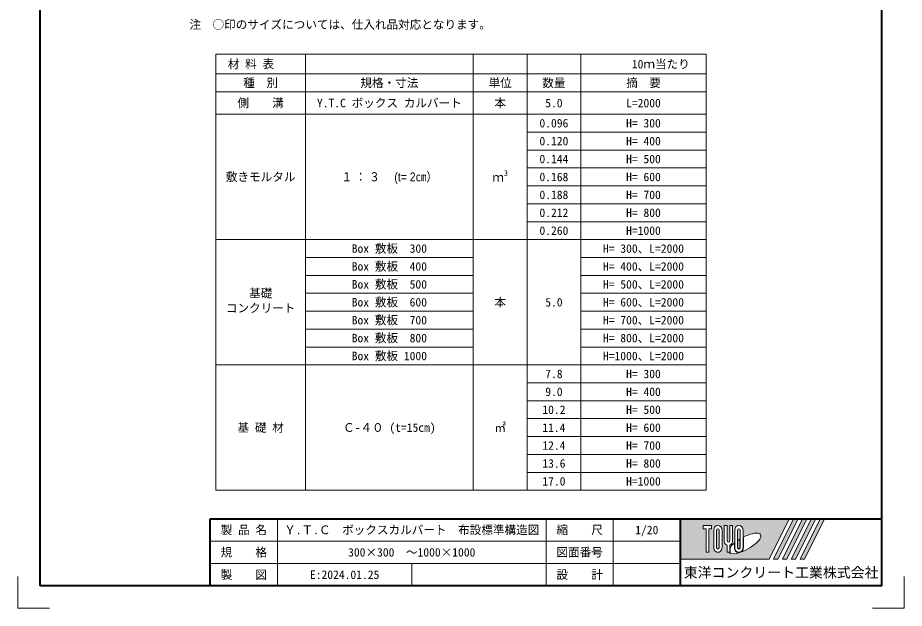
# Model space of a CAD drawing. Units: millimetres at full size; details may follow other scales. Extents: x 131935 to 135895, y 49480 to 55368.
# Drawn here: x 131935 to 135895, y 49480 to 52118 of the extents above; entities that cross this region are included whole.
import ezdxf
from ezdxf.enums import TextEntityAlignment as Align

# ---------------------------------------------------------------- set-up
doc = ezdxf.new("R2010")
doc.units = ezdxf.units.MM
doc.header["$LTSCALE"] = 30
doc.layers.add('0_2', color=7, linetype='Continuous')
for name, color, linetype, lineweight in [('Defpoints_3', 8, 'Continuous', 0), ('図枠', 7, 'Continuous', 5), ('寸法・材料表', 7, 'Continuous', 13), ('補助線', 7, 'Continuous', 13)]:
    doc.layers.add(name, color=color, linetype=linetype, lineweight=lineweight)
doc.styles.add('ＭＳ ゴシック', font='')
doc.styles.add('ＭＳ Ｐゴシック', font='')
doc.styles.get('ＭＳ ゴシック').set_extended_font_data('MS Gothic')
doc.styles.get('ＭＳ Ｐゴシック').set_extended_font_data('MS PGothic')

msp = doc.modelspace()

# ---------------------------------------------------------------- hatches: boundary and pattern name
at = {"layer": '図枠'}
h = msp.add_hatch(color=256, dxfattribs=at)
h.paths.add_polyline_path([(134895.08, 49879.62), (134895.08, 49699.62), (135291.08, 49699.62), (135381.08, 49879.62)])
edge = h.paths.add_edge_path(flags=16)
edge.add_ellipse((135182.59, 49768.82), major_axis=(70.52378, 39.47493), ratio=0.34714733547206955, start_angle=-144.31121600981828, end_angle=72.18990336619157, ccw=False)
edge.add_ellipse((135156.48, 49751.78), major_axis=(-0, 24), ratio=0.8463541666666666, start_angle=-160.7034562856311, end_angle=-90.00000000008973)
edge.add_line((135176.79, 49751.78), (135176.79, 49797.53))
edge = h.paths.add_edge_path(flags=16)
edge.add_ellipse((135156.48, 49827.47), major_axis=(-0, 22.15385), ratio=0.8463541725441261, start_angle=-89.9999999999776, end_angle=90.00000000002217, ccw=False)
edge.add_line((135175.23, 49827.47), (135175.23, 49751.78))
edge.add_ellipse((135156.48, 49751.78), major_axis=(-0, 22.15385), ratio=0.8463541725441261, start_angle=90.00000000002223, end_angle=-89.9999999999776, ccw=False)
edge.add_line((135137.73, 49751.78), (135137.73, 49827.47))
edge = h.paths.add_edge_path(flags=16)
edge.add_line((135162.73, 49827.47), (135162.73, 49751.78))
edge.add_ellipse((135156.48, 49751.78), major_axis=(-0, 7.38462), ratio=0.8463542107476151, start_angle=90, end_angle=-90, ccw=False)
edge.add_line((135150.23, 49751.78), (135150.23, 49827.47))
edge.add_ellipse((135156.48, 49827.47), major_axis=(-0, 7.38462), ratio=0.8463542107476151, start_angle=-90, end_angle=90, ccw=False)
edge = h.paths.add_edge_path(flags=16)
edge.add_line((135161.17, 49788.78), (135161.17, 49751.78))
edge.add_ellipse((135156.48, 49751.78), major_axis=(-0, 5.53846), ratio=0.8463540961371586, start_angle=90, end_angle=-90, ccw=False)
edge.add_line((135151.79, 49751.78), (135151.79, 49782.72))
edge.add_ellipse((135182.59, 49768.82), major_axis=(70.52378, 39.47493), ratio=0.3471473354720695, start_angle=107.791741714215, end_angle=126.4713187137225, ccw=False)
edge = h.paths.add_edge_path(flags=16)
edge.add_line((135128.35, 49849.62), (135128.35, 49781.78))
edge.add_ellipse((135109.6, 49781.78), major_axis=(-0, 22.15385), ratio=0.8463541725441261, start_angle=-163.34116638245314, end_angle=-90.00000000002245, ccw=False)
edge.add_line((135115.85, 49760.89), (135115.85, 49729.62))
edge.add_line((135115.85, 49729.62), (135103.35, 49729.62))
edge.add_line((135103.35, 49729.62), (135103.35, 49760.89))
edge.add_ellipse((135109.6, 49781.78), major_axis=(-0, 22.15385), ratio=0.8463541725441261, start_angle=90.00000000002223, end_angle=163.3411663824531, ccw=False)
edge.add_line((135090.85, 49781.78), (135090.85, 49849.62))
edge.add_line((135090.85, 49849.62), (135103.35, 49849.62))
edge.add_line((135103.35, 49849.62), (135103.35, 49781.78))
edge.add_ellipse((135109.6, 49781.78), major_axis=(-0, 7.38462), ratio=0.8463542107476151, start_angle=89.99999999999999, end_angle=-90.00000000000001)
edge.add_line((135115.85, 49781.78), (135115.85, 49849.62))
edge.add_line((135115.85, 49849.62), (135128.35, 49849.62))
edge = h.paths.add_edge_path(flags=16)
edge.add_line((135136.17, 49770.88), (135136.17, 49751.78))
edge.add_ellipse((135156.48, 49751.78), major_axis=(-0, 24), ratio=0.8463541666666666, start_angle=90.00000000002053, end_angle=-171.54427005144976)
edge.add_ellipse((135182.59, 49768.82), major_axis=(70.52378, 39.47493), ratio=0.34714733547206955, start_angle=-178.64953572471336, end_angle=-148.29244213021752, ccw=False)
edge.add_line((135113.16, 49727.78), (135117.42, 49727.78))
edge.add_line((135117.42, 49727.78), (135117.42, 49751.18))
edge.add_ellipse((135182.59, 49768.82), major_axis=(70.52378, 39.47493), ratio=0.34714733547206955, start_angle=148.21912047118707, end_angle=165.90812170313873, ccw=False)
edge = h.paths.add_edge_path(flags=16)
edge.add_ellipse((135062.73, 49827.47), major_axis=(-0, 22.15385), ratio=0.8463541725441261, start_angle=-89.9999999999776, end_angle=90.00000000002217, ccw=False)
edge.add_line((135081.48, 49827.47), (135081.48, 49751.78))
edge.add_ellipse((135062.73, 49751.78), major_axis=(-0, 22.15385), ratio=0.8463541725441261, start_angle=90.00000000002223, end_angle=-89.9999999999776, ccw=False)
edge.add_line((135043.98, 49751.78), (135043.98, 49827.47))
edge = h.paths.add_edge_path(flags=16)
edge.add_line((135068.98, 49827.47), (135068.98, 49751.78))
edge.add_ellipse((135062.73, 49751.78), major_axis=(-0, 7.38462), ratio=0.8463542107476151, start_angle=90, end_angle=-90, ccw=False)
edge.add_line((135056.48, 49751.78), (135056.48, 49827.47))
edge.add_ellipse((135062.73, 49827.47), major_axis=(-0, 7.38462), ratio=0.8463542107476151, start_angle=-90, end_angle=90, ccw=False)
h.paths.add_polyline_path([(135034.6, 49849.62), (135034.6, 49834.85), (135022.1, 49834.85), (135022.1, 49729.62), (135009.6, 49729.62), (135009.6, 49834.85), (134997.1, 49834.85), (134997.1, 49849.62)], flags=16)
for points in [[(135310.88, 49699.62), (135330.68, 49699.62), (135420.68, 49879.62), (135400.88, 49879.62)], [(135460.28, 49879.62), (135440.48, 49879.62), (135350.48, 49699.62), (135370.28, 49699.62)], [(135499.88, 49879.62), (135480.08, 49879.62), (135390.08, 49699.62), (135409.88, 49699.62)], [(135539.48, 49879.62), (135519.68, 49879.62), (135429.68, 49699.62), (135449.48, 49699.62)]]:
    msp.add_hatch(color=256, dxfattribs=at).paths.add_polyline_path(points)

# ---------------------------------------------------------------- linework, layer by layer
at = {"layer": 'Defpoints_3'}
for p, q in [((132820.08, 51954.84), (135010.08, 51954.84)), ((132820.08, 51954.84), (132820.08, 51866.84)), ((133220.08, 51954.84), (133220.08, 51866.84)), ((133970.08, 51954.84), (133970.08, 51866.84)), ((134210.08, 51954.84), (134210.08, 51866.84)), ((134450.08, 51954.84), (134450.08, 51866.84)), ((135010.08, 51954.84), (135010.08, 51866.84))]:
    msp.add_line(p, q, dxfattribs=at)
at = {"layer": '図枠', "lineweight": 40}
for p, q in [((132035.08, 49579.62), (132035.08, 55079.62)), ((135795.08, 49579.62), (135795.08, 55079.62)), ((132795.08, 49879.62), (135795.08, 49879.62)), ((132795.08, 49579.62), (132795.08, 49879.62)), ((134895.08, 49579.62), (134895.08, 49879.62)), ((135795.08, 49579.62), (132035.08, 49579.62))]:
    msp.add_line(p, q, dxfattribs=at)
at = {"layer": '図枠', "lineweight": 13}
for p, q in [((133095.08, 49579.62), (133095.08, 49879.62)), ((134295.08, 49579.62), (134295.08, 49879.62)), ((134595.08, 49579.62), (134595.08, 49879.62)), ((132795.08, 49779.62), (134895.08, 49779.62)), ((132795.08, 49679.62), (134895.08, 49679.62)), ((133695.31, 49579.62), (133695.31, 49679.62))]:
    msp.add_line(p, q, dxfattribs=at)
at = {"layer": '図枠'}
for p, q in [((134895.08, 49879.62), (135381.08, 49879.62)), ((135381.08, 49879.62), (135291.08, 49699.62)), ((135400.88, 49879.62), (135310.88, 49699.62)), ((135420.68, 49879.62), (135330.68, 49699.62)), ((135440.48, 49879.62), (135350.48, 49699.62)), ((135460.28, 49879.62), (135370.28, 49699.62)), ((135480.08, 49879.62), (135390.08, 49699.62)), ((135400.88, 49879.62), (135420.68, 49879.62)), ((135499.88, 49879.62), (135409.88, 49699.62)), ((135519.68, 49879.62), (135429.68, 49699.62)), ((135440.48, 49879.62), (135460.28, 49879.62)), ((135539.48, 49879.62), (135449.48, 49699.62)), ((135480.08, 49879.62), (135499.88, 49879.62)), ((135519.68, 49879.62), (135539.48, 49879.62)), ((134997.1, 49849.62), (134997.1, 49834.85)), ((134997.1, 49849.62), (135034.6, 49849.62)), ((135009.6, 49834.85), (134997.1, 49834.85)), ((135009.6, 49834.85), (135009.6, 49729.62)), ((135022.1, 49834.85), (135022.1, 49729.62)), ((135034.6, 49834.85), (135022.1, 49834.85)), ((135034.6, 49849.62), (135034.6, 49834.85)), ((135043.98, 49827.47), (135043.98, 49751.78)), ((135056.48, 49751.78), (135056.48, 49827.47)), ((135068.98, 49827.47), (135068.98, 49751.78)), ((135081.48, 49751.78), (135081.48, 49827.47)), ((135090.85, 49849.62), (135103.35, 49849.62)), ((135090.85, 49781.78), (135090.85, 49849.62)), ((135103.35, 49849.62), (135103.35, 49781.78)), ((135115.85, 49849.62), (135128.35, 49849.62)), ((135115.85, 49781.78), (135115.85, 49849.62)), ((135128.35, 49849.62), (135128.35, 49781.78)), ((135137.73, 49827.47), (135137.73, 49751.78)), ((135150.23, 49751.78), (135150.23, 49827.47)), ((135162.73, 49827.47), (135162.73, 49751.78)), ((135175.23, 49751.78), (135175.23, 49827.47)), ((135151.79, 49751.78), (135151.79, 49782.72)), ((135161.17, 49788.78), (135161.17, 49751.78)), ((135176.79, 49751.78), (135176.79, 49797.53)), ((135103.35, 49760.89), (135103.35, 49729.62)), ((135115.85, 49760.89), (135115.85, 49729.62)), ((135117.42, 49751.18), (135117.42, 49727.78)), ((135136.17, 49770.88), (135136.17, 49751.78)), ((134895.08, 49699.62), (135291.08, 49699.62)), ((135022.1, 49729.62), (135009.6, 49729.62)), ((135115.85, 49729.62), (135103.35, 49729.62)), ((135113.16, 49727.78), (135117.42, 49727.78)), ((135310.88, 49699.62), (135330.68, 49699.62)), ((135350.48, 49699.62), (135370.28, 49699.62)), ((135390.08, 49699.62), (135409.88, 49699.62)), ((135429.68, 49699.62), (135449.48, 49699.62))]:
    msp.add_line(p, q, dxfattribs=at)
for centre, major_axis, ratio, start_param, end_param in [((135062.73, 49827.47), (-0, 22.15385), 0.846354, 4.712388980385021, 7.853981633974811), ((135062.73, 49827.47), (-0, 7.38462), 0.846354, 4.71238898038469, 7.853981633974483), ((135156.48, 49827.47), (-0, 22.15385), 0.846354, 4.712388980385021, 7.853981633974811), ((135156.48, 49827.47), (-0, 7.38462), 0.846354, 4.71238898038469, 7.853981633974483), ((135182.59, 49768.82), (70.52378, 39.47493), 0.347147, 4.262185332381467, 7.742916281338607), ((135109.6, 49781.78), (-0, 22.15385), 0.846354, 1.5707963267952245, 2.8017557441361545), ((135109.6, 49781.78), (-0, 7.38462), 0.846354, 1.5707963267948963, 4.71238898038469), ((135109.6, 49781.78), (-0, 22.15385), 0.846354, 3.4814295630434318, 4.712388980384358), ((135182.59, 49768.82), (70.52378, 39.47493), 0.347147, 1.6817405097969116, 1.8219833196616206), ((135062.73, 49751.78), (-0, 22.15385), 0.846354, 1.5707963267952245, 4.712388980385021), ((135062.73, 49751.78), (-0, 7.38462), 0.846354, 1.5707963267948963, 4.71238898038469), ((135182.59, 49768.82), (70.52378, 39.47493), 0.347147, 2.081519664122484, 2.5155126073170058), ((135156.48, 49751.78), (-0, 24), 0.846354, 1.5707963267951999, 3.3154678663297004), ((135156.48, 49751.78), (-0, 22.15385), 0.846354, 1.5707963267952245, 4.712388980385021), ((135156.48, 49751.78), (-0, 7.38462), 0.846354, 1.5707963267948963, 4.71238898038469), ((135156.48, 49751.78), (-0, 5.53846), 0.846354, 1.5707963267948963, 4.71238898038469), ((135156.48, 49751.78), (-0, 24), 0.846354, 3.5338438000136665, 4.7123889803833645), ((135182.59, 49768.82), (70.52378, 39.47493), 0.347147, 3.209397509057236, 4.20044506328555)]:
    msp.add_ellipse(centre, major_axis=major_axis, ratio=ratio, start_param=start_param, end_param=end_param, dxfattribs=at)
at = {"layer": '寸法・材料表'}
for p, q in [((132820.08, 51866.84), (135010.08, 51866.84)), ((132820.08, 51866.84), (132820.08, 50006.84)), ((133220.08, 51866.84), (133220.08, 50006.84)), ((133970.08, 51866.84), (133970.08, 50006.84)), ((134210.08, 51866.84), (134210.08, 50006.84)), ((134450.08, 51866.84), (134450.08, 50006.84)), ((135010.08, 51866.84), (135010.08, 50006.84)), ((132820.08, 51786.84), (135010.08, 51786.84)), ((132820.08, 51686.84), (135010.08, 51686.84)), ((134210.08, 51606.84), (135010.08, 51606.84)), ((134210.08, 51526.84), (135010.08, 51526.84)), ((134210.08, 51446.84), (135010.08, 51446.84)), ((134210.08, 51366.84), (135010.08, 51366.84)), ((134210.08, 51286.84), (135010.08, 51286.84)), ((134210.08, 51206.84), (135010.08, 51206.84)), ((132820.08, 51126.84), (135010.08, 51126.84)), ((133220.08, 51046.84), (133970.08, 51046.84)), ((134450.08, 51046.84), (135010.08, 51046.84)), ((133220.08, 50966.84), (133970.08, 50966.84)), ((134450.08, 50966.84), (135010.08, 50966.84)), ((133220.08, 50886.84), (133970.08, 50886.84)), ((134450.08, 50886.84), (135010.08, 50886.84)), ((133220.08, 50806.84), (133970.08, 50806.84)), ((134450.08, 50806.84), (135010.08, 50806.84)), ((133220.08, 50726.84), (133970.08, 50726.84)), ((134450.08, 50726.84), (135010.08, 50726.84)), ((133220.08, 50646.84), (133970.08, 50646.84)), ((134450.08, 50646.84), (135010.08, 50646.84)), ((132820.08, 50566.84), (135010.08, 50566.84)), ((134210.08, 50486.84), (135010.08, 50486.84)), ((134210.08, 50406.84), (135010.08, 50406.84)), ((134210.08, 50326.84), (135010.08, 50326.84)), ((134210.08, 50246.84), (135010.08, 50246.84)), ((134210.08, 50166.84), (135010.08, 50166.84)), ((134210.08, 50086.84), (135010.08, 50086.84)), ((132820.08, 50006.84), (135010.08, 50006.84))]:
    msp.add_line(p, q, dxfattribs=at)
at = {"layer": '補助線'}
for p, q in [((131935.08, 49621.04), (131935.08, 49479.62)), ((135895.08, 49621.04), (135895.08, 49479.62)), ((131935.08, 49479.62), (132076.5, 49479.62)), ((135895.08, 49479.62), (135753.65, 49479.62))]:
    msp.add_line(p, q, dxfattribs=at)

# ---------------------------------------------------------------- texts
at = {"layer": '0_2', "style": 'ＭＳ ゴシック'}
msp.add_text('注  ○印のサイズについては、仕入れ品対応となります。', height=37.98, dxfattribs=at).set_placement((132701.76, 52056.96), align=Align.BOTTOM_LEFT)
at = {"layer": '図枠', "style": 'ＭＳ ゴシック'}
for s, height, p in [('製 品 名', 37.98, (132945.08, 49829.62)), ('Ｙ.Ｔ.Ｃ\u3000ボックスカルバート\u3000布設標準構造図', 37.98, (133695.08, 49829.62)), ('縮\u3000\u3000尺', 37.98, (134445.08, 49829.62)), ('1/20', 37.98, (134745.08, 49829.62)), ('規\u3000\u3000格', 37.98, (132945.08, 49729.62)), ('300×300  ～1000×1000', 37.98, (133695.08, 49729.62)), ('図面番号', 37.98, (134445.08, 49729.62)), ('東洋コンクリート工業株式会社', 45.57, (135345.08, 49639.62)), ('製\u3000\u3000図', 37.98, (132945.08, 49629.62)), ('E:2024.01.25', 37.98, (133395.31, 49629.62)), ('設\u3000\u3000計', 37.98, (134445.08, 49629.62))]:
    msp.add_text(s, height=height, dxfattribs=at).set_placement(p, align=Align.MIDDLE_CENTER)
at = {"layer": '寸法・材料表', "style": 'ＭＳ ゴシック'}
msp.add_text('\u3000材 料 表', height=37.98, dxfattribs=at).set_placement((132821.28, 51910.84), align=Align.MIDDLE_LEFT)
for s, p in [('\u3000\u3000\u300010ｍ当たり', (134730.08, 51910.84)), ('種\u3000別', (133020.08, 51826.84)), ('規格・寸法', (133595.08, 51826.84)), ('単位', (134090.08, 51826.84)), ('数量', (134330.08, 51826.84)), ('摘\u3000要', (134730.08, 51826.84)), ('側\u3000\u3000溝', (133020.08, 51736.84)), ('Y.T.C ボックス カルバート', (133595.08, 51736.84)), ('本', (134090.08, 51736.84)), ('5.0', (134330.08, 51736.84)), ('L=2000', (134730.08, 51736.84)), ('0.096', (134330.08, 51646.84)), ('H= 300', (134730.08, 51646.84)), ('0.120', (134330.08, 51566.84)), ('H= 400', (134730.08, 51566.84)), ('0.144', (134330.08, 51486.84)), ('H= 500', (134730.08, 51486.84)), ('敷きモルタル', (133020.08, 51406.84)), ('0.168', (134330.08, 51406.84)), ('H= 600', (134730.08, 51406.84)), ('0.188', (134330.08, 51326.84)), ('H= 700', (134730.08, 51326.84)), ('0.212', (134330.08, 51246.84)), ('H= 800', (134730.08, 51246.84)), ('0.260', (134330.08, 51166.84)), ('H=1000', (134730.08, 51166.84)), ('Box 敷板  300', (133595.08, 51086.84)), ('H= 300、L=2000', (134730.08, 51086.84)), ('Box 敷板  400', (133595.08, 51006.84)), ('H= 400、L=2000', (134730.08, 51006.84)), ('Box 敷板  500', (133595.08, 50926.84)), ('H= 500、L=2000', (134730.08, 50926.84)), ('Box 敷板  600', (133595.08, 50846.84)), ('本', (134090.08, 50846.84)), ('5.0', (134330.08, 50846.84)), ('H= 600、L=2000', (134730.08, 50846.84)), ('Box 敷板  700', (133595.08, 50766.84)), ('H= 700、L=2000', (134730.08, 50766.84)), ('Box 敷板  800', (133595.08, 50686.84)), ('H= 800、L=2000', (134730.08, 50686.84)), ('Box 敷板 1000', (133595.08, 50606.84)), ('H=1000、L=2000', (134730.08, 50606.84)), ('7.8', (134330.08, 50526.84)), ('H= 300', (134730.08, 50526.84)), ('9.0', (134330.08, 50446.84)), ('H= 400', (134730.08, 50446.84)), ('10.2', (134330.08, 50366.84)), ('H= 500', (134730.08, 50366.84)), ('基 礎 材', (133020.08, 50286.84)), ('Ｃ-４０ (t=15㎝)', (133595.08, 50286.84)), ('㎡', (134090.08, 50286.84)), ('11.4', (134330.08, 50286.84)), ('H= 600', (134730.08, 50286.84)), ('12.4', (134330.08, 50206.84)), ('H= 700', (134730.08, 50206.84)), ('13.6', (134330.08, 50126.84)), ('H= 800', (134730.08, 50126.84)), ('17.0', (134330.08, 50046.84)), ('H=1000', (134730.08, 50046.84))]:
    msp.add_text(s, height=37.98, dxfattribs=at).set_placement(p, align=Align.MIDDLE_CENTER)
at = {"layer": '寸法・材料表', "style": 'ＭＳ Ｐゴシック', "width": 0.9}
msp.add_text('１ ： ３     (t= 2㎝）', height=39.59, dxfattribs=at).set_placement((133595.08, 51406.84), align=Align.MIDDLE_CENTER)
at = {"layer": '寸法・材料表', "style": 'ＭＳ ゴシック'}
for s, height, p in [('ｍ', 37.98, (134055.11, 51374.71)), ('3', 26.58, (134106.91, 51402.71))]:
    msp.add_text(s, height=height, dxfattribs=at).set_placement(p, align=Align.BOTTOM_LEFT)
for s, p in [('基礎', (132968.28, 50906.08)), ('コンクリート', (132864.68, 50839.41))]:
    msp.add_text(s, height=37.98, dxfattribs=at).set_placement(p, align=Align.TOP_LEFT)

doc.saveas('drawing.dxf')
